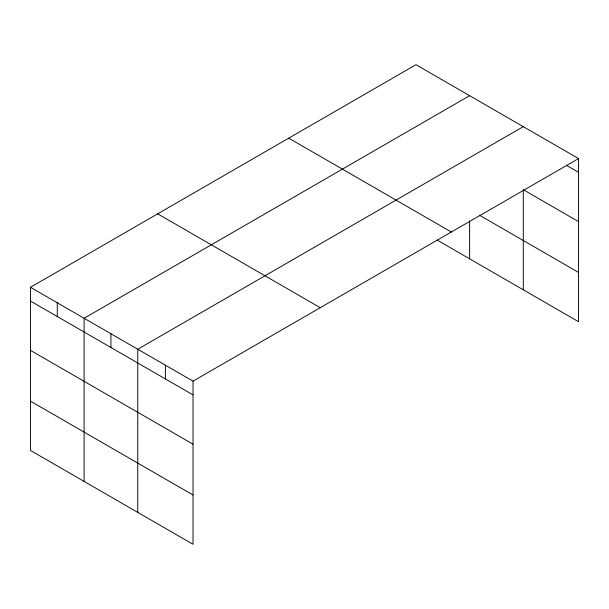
<?xml version="1.0" encoding="UTF-8"?>
<svg xmlns="http://www.w3.org/2000/svg" width="609" height="609" viewBox="0 0 609 609"><rect width="100%" height="100%" fill="white"/><g stroke="black" fill="none" stroke-linecap="round" stroke-linejoin="round"><path stroke-width="0.91" d="M30.45 287.288L193.03 381.15L193.03 544.294L30.45 450.432L30.45 287.288L415.97 64.706L578.55 158.568L578.55 321.712L437.11 240.053M469.623 95.682L84.103 318.263L84.103 481.407M523.276 126.657L137.748 349.239L137.748 512.382M193.03 381.15L578.55 158.568M566.355 165.283L578.55 172.317M523.276 189.703L578.55 221.623M479.374 215.16L578.55 272.413M288.75 138.159L451.33 232.021M157.67 213.835L320.25 307.697M30.45 301.036L193.03 394.898M30.45 350.335L193.03 444.197M30.45 401.125L193.03 494.995M523.276 190.647L523.276 289.8M469.623 220.9L469.623 258.825M165.389 365.194L165.389 378.943M110.929 333.747L110.929 347.495M57.276 302.772L57.276 316.52"/></g></svg>
